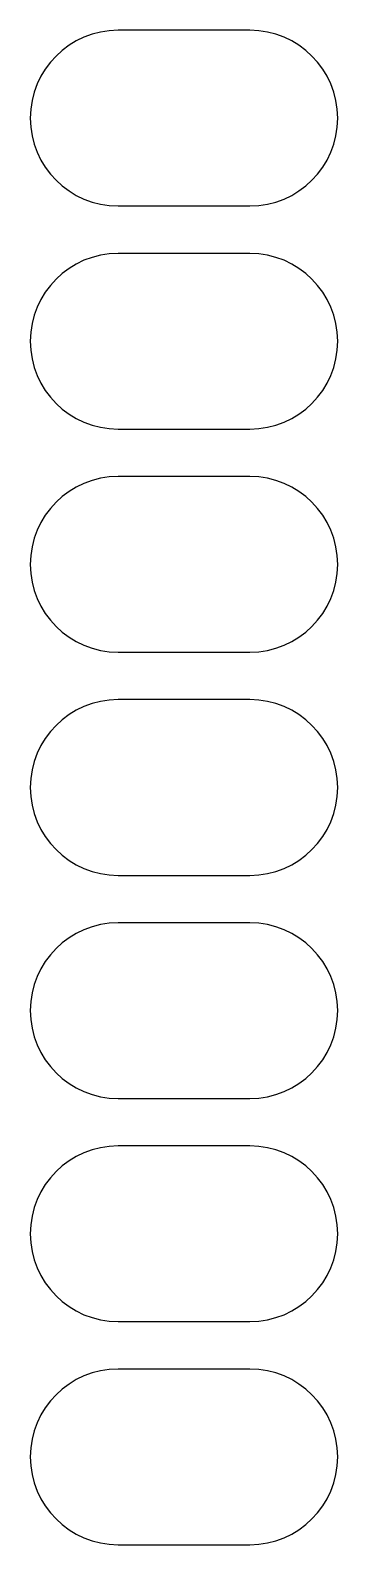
# Model space of a CAD drawing. Header units: millimetres. Extents: x -10.6 to 10.6, y -8.6 to 8.6.
# Drawn here: x -10.64 to -7.14, y -8.62 to 8.62 of the extents above.
import ezdxf

# ---------------------------------------------------------------- set-up
doc = ezdxf.new("R2010")
doc.units = ezdxf.units.MM
doc.layers.add('Sketch001', color=7, linetype='CONTINUOUS')

msp = doc.modelspace()

# ---------------------------------------------------------------- linework, layer by layer
at = {"layer": 'Sketch001'}
for p, q in [((-8.14, 8.62), (-9.64, 8.62)), ((-9.64, 6.62), (-8.14, 6.62)), ((-8.14, 6.08), (-9.64, 6.08)), ((-9.64, 4.08), (-8.14, 4.08)), ((-8.14, 3.54), (-9.64, 3.54)), ((-9.64, 1.54), (-8.14, 1.54)), ((-8.14, 1), (-9.64, 1)), ((-9.64, -1), (-8.14, -1)), ((-8.14, -1.54), (-9.64, -1.54)), ((-9.64, -3.54), (-8.14, -3.54)), ((-8.14, -4.08), (-9.64, -4.08)), ((-9.64, -6.08), (-8.14, -6.08)), ((-8.14, -6.62), (-9.64, -6.62)), ((-9.64, -8.62), (-8.14, -8.62))]:
    msp.add_line(p, q, dxfattribs=at)
for centre, start, end in [((-9.64, 7.62), 90, -90), ((-8.14, 7.62), -90, 90), ((-9.64, 5.08), 90, -90), ((-8.14, 5.08), -90, 90), ((-9.64, 2.54), 90, -90), ((-8.14, 2.54), -90, 90), ((-9.64, 0), 90, -90), ((-8.14, 0), -90, 90), ((-9.64, -2.54), 90, -90), ((-8.14, -2.54), -90, 90), ((-9.64, -5.08), 90, -90), ((-8.14, -5.08), -90, 90), ((-9.64, -7.62), 90, -90), ((-8.14, -7.62), -90, 90)]:
    msp.add_arc(centre, 1, start, end, dxfattribs=at)

doc.saveas('drawing.dxf')
